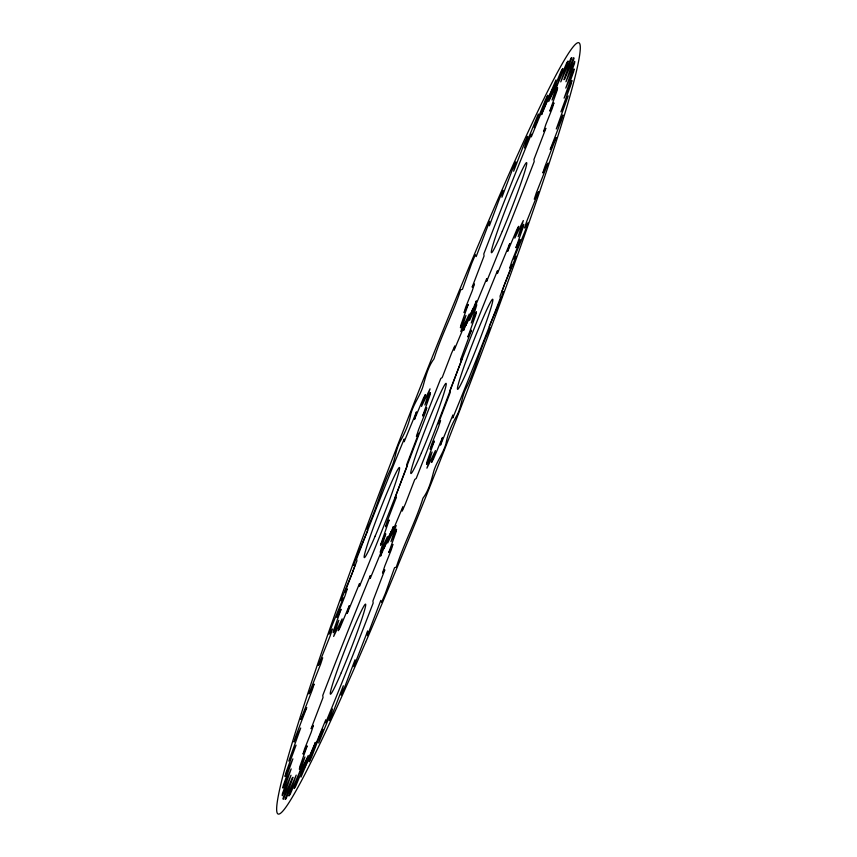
<?xml version="1.0" encoding="UTF-8"?>
<svg xmlns="http://www.w3.org/2000/svg" width="857" height="857" viewBox="0 0 857 857"><rect width="100%" height="100%" fill="white"/><g stroke="black" fill="none" stroke-linecap="round" stroke-linejoin="round"><path stroke-width="1.29" d="M325.649 720.137L325.628 722.847C341.986 683.083 357.68 643.275 373.159 603.071L372.913 600.993L384.825 569.851L382.533 573.054L384.772 566.091L391.317 549.691L392.881 544.388L388.767 552.583L396.095 531.822L396.545 529.197L391.006 541.57L396.17 525.448L387.653 543.027L391.52 531.19L389.71 534.404L380.562 556.129L382.608 548.48L370.278 578.357L370.299 575.647C353.952 615.412 338.247 655.219 322.768 695.423L323.025 697.502L311.102 728.654L313.405 725.44L311.166 732.403L304.621 748.804L303.046 754.106L307.17 745.911L299.832 766.672L299.393 769.297L304.931 756.924L299.768 773.046L308.284 755.478L304.417 767.315L306.228 764.09L315.376 742.366L313.33 750.014L325.649 720.137M359.533 583.531L359.512 586.242C375.859 546.477 391.563 506.669 407.043 466.465L406.796 464.387L418.709 433.235L416.406 436.449L418.645 429.486L425.19 413.085L426.765 407.782L422.64 415.977L429.978 395.216L430.428 392.592L424.879 404.965L430.043 388.832L421.526 406.411L425.393 394.574L423.583 397.798L414.445 419.523L416.481 411.874L404.161 441.751L404.183 439.03C387.835 478.806 372.131 518.614 356.651 558.807L356.898 560.896L344.985 592.037L347.278 588.834L345.039 595.797L338.494 612.187L336.93 617.501L341.054 609.306L333.716 630.066L333.266 632.691L338.804 620.318L333.652 636.44L342.157 618.861L338.29 630.698L340.111 627.485L349.249 605.749L347.203 613.408L359.533 583.531M452.807 415.249L452.785 417.97C469.143 378.194 484.837 338.386 500.317 298.193L500.07 296.104L511.983 264.963L509.69 268.166L511.929 261.203L518.474 244.813L520.038 239.499L515.925 247.694L523.252 226.934L523.702 224.309L518.164 236.682L523.327 220.56L514.811 238.139L518.678 226.302L516.867 229.515L507.719 251.251L509.765 243.592L497.435 273.469L497.456 270.758C481.109 310.523 465.405 350.331 449.925 390.535L450.182 392.613L438.259 423.765L440.562 420.551L438.323 427.514L431.778 443.915L430.203 449.218L434.328 441.023L426.99 461.784L426.55 464.408L432.089 452.035L426.925 468.168L435.442 450.589L431.574 462.426L433.385 459.202L442.533 437.477L440.487 445.126L452.807 415.249M486.69 278.643L486.669 281.353C503.016 241.588 518.721 201.781 534.2 161.577L533.954 159.498L545.866 128.346L543.563 131.56L545.802 124.597L552.347 108.196L553.922 102.894L549.798 111.089L557.136 90.328L557.586 87.703L552.037 100.076L557.2 83.954L548.684 101.522L552.551 89.685L550.74 92.91L541.603 114.634L543.638 106.986L531.319 136.863L531.34 134.153C514.993 173.917 499.288 213.725 483.809 253.929L484.055 256.007L472.143 287.149L474.435 283.946L472.207 290.909L465.651 307.309L464.087 312.612L468.211 304.417L460.873 325.178L460.423 327.803L465.962 315.43L460.809 331.552L469.315 313.973L465.447 325.81L467.269 322.596L476.406 300.871L474.36 308.52L486.69 278.643M367.589 631.202L367.385 635.615L380.797 600.414L381.601 602.289L385.425 593.226L394.52 567.741L396.33 567.066C403.936 543.317 415.581 521.999 422.951 498.206C428.928 490.236 431.317 480.349 433.878 470.889C436.824 461.312 443.176 453.364 445.961 443.712C447.793 433.503 452.014 424.001 457.113 415.045C461.377 406.818 461.655 397.477 465.64 389.174C475.731 369.571 479.974 348.156 489.958 328.37L489.326 326.196L500.017 301.086L503.488 291.562L501.891 291.851L504.698 283.988L516.193 256.254L513.654 258.996L524.955 231.39L527.933 222.841L524.484 227.994L526.809 221.138L538.592 191.668L534.265 199.199L536.3 192.954L548.041 163.098L542.877 172.91L544.613 167.34L556.182 137.431L550.248 149.418L561.292 120.526L562.92 114.956L556.279 128.989L568.18 95.92L560.907 111.839L571.094 84.19L571.919 80.515L564.088 98.159L573.676 71.592L574.083 68.935L565.781 88.1L574.661 62.904L574.651 61.297L565.963 81.769L574.051 58.222L573.622 57.665L564.656 79.24L563.927 79.68L571.844 57.601L570.998 58.115L560.767 81.886L568.062 61.04L566.82 62.615L556.161 87.896L562.76 68.506L561.121 71.12L550.151 97.644L555.979 79.915L542.813 111.003L547.805 95.138L545.438 99.744L534.211 127.854L538.314 114.024L524.463 147.993L527.633 136.349L524.645 142.744L513.664 171.207L515.86 161.877L512.615 169.065L501.923 197.239L503.134 190.329L499.652 198.224L489.379 225.798L489.583 221.385L476.181 256.586L475.367 254.711L471.554 263.774L462.448 289.259L460.637 289.934C453.032 313.683 441.387 335.001 434.028 358.794C428.039 366.764 425.661 376.652 423.09 386.111C420.155 395.688 413.792 403.636 411.006 413.288C409.185 423.497 404.954 432.999 399.855 441.955C395.591 450.182 395.313 459.523 391.328 467.826C381.247 487.429 376.994 508.844 367.01 528.63L367.642 530.804L356.951 555.914L353.48 565.438L355.077 565.149L352.27 573.012L340.775 600.746L343.314 598.004L332.013 625.61L329.034 634.159L332.484 629.006L330.17 635.862L318.375 665.332L322.703 657.801L320.668 664.046L308.927 693.902L314.091 684.09L312.355 689.66L300.796 719.569L306.72 707.582L295.676 736.474L294.047 742.044L300.7 728.011L288.788 761.08L296.061 745.162L285.874 772.81L285.049 776.485L292.89 758.841L283.303 785.408L282.885 788.065L291.187 768.9L282.307 794.096L282.317 795.703L291.005 775.231L282.928 798.778L283.346 799.335L292.323 777.76L293.04 777.32L285.135 799.399L285.97 798.885L296.201 775.114L288.905 795.96L290.159 794.385L300.818 769.104L294.219 788.494L295.858 785.88L306.817 759.356L300.989 777.085L314.165 745.997L309.173 761.862L311.53 757.256L320.432 733.935L322.757 729.146L318.654 742.976L332.505 709.007L329.334 720.651L332.323 714.256L343.303 685.793L341.107 695.123L344.364 687.935L355.044 659.761L353.834 666.671L367.589 631.202M385.671 533.975L380.176 552.24L387.418 536.653L383.079 549.519L384.579 547.152L393.417 526.53L390.803 535.529L402.844 506.819L402.212 511.051L405.425 503.755L414.777 479.449L416.191 478.506C431.992 438.495 447.343 398.58 462.212 358.29L460.509 359.94L471.446 330.224L467.826 337.005L475.678 315.237L476.46 311.777L471.296 323.025L476.792 304.76L469.55 320.347L473.889 307.481L472.389 309.848L463.551 330.47L466.165 321.471L454.135 350.181L454.767 345.949L451.543 353.245L442.191 377.551L440.777 378.494C424.976 418.505 409.635 458.42 394.756 498.71L396.459 497.06L387.407 520.767L385.532 526.776L389.142 519.995L380.508 545.223L385.671 533.975M365.575 642.375A413.877 22.668 -68.7 0 0 579.686 43.632A413.877 22.668 -68.7 0 0 340.197 599.493A413.877 22.668 -68.7 0 0 365.575 642.375M421.419 452.839A48.421 2.657 -68.7 0 0 446.143 383.433A48.421 2.657 -68.7 0 0 417.895 449.229A48.421 2.657 -68.7 0 0 421.419 452.839M375.141 536.139A48.421 2.657 -68.7 0 0 399.448 467.536A48.421 2.657 -68.7 0 0 370.952 534.243A48.421 2.657 -68.7 0 0 375.141 536.139M341.257 672.745A48.421 2.657 -68.7 0 0 365.575 604.142A48.421 2.657 -68.7 0 0 337.069 670.849A48.421 2.657 -68.7 0 0 341.257 672.745M468.415 367.857A48.421 2.657 -68.7 0 0 492.732 299.254A48.421 2.657 -68.7 0 0 464.226 365.96A48.421 2.657 -68.7 0 0 468.415 367.857M502.298 231.251A48.421 2.657 -68.7 0 0 526.605 162.648A48.421 2.657 -68.7 0 0 498.11 229.355A48.421 2.657 -68.7 0 0 502.298 231.251"/></g></svg>
